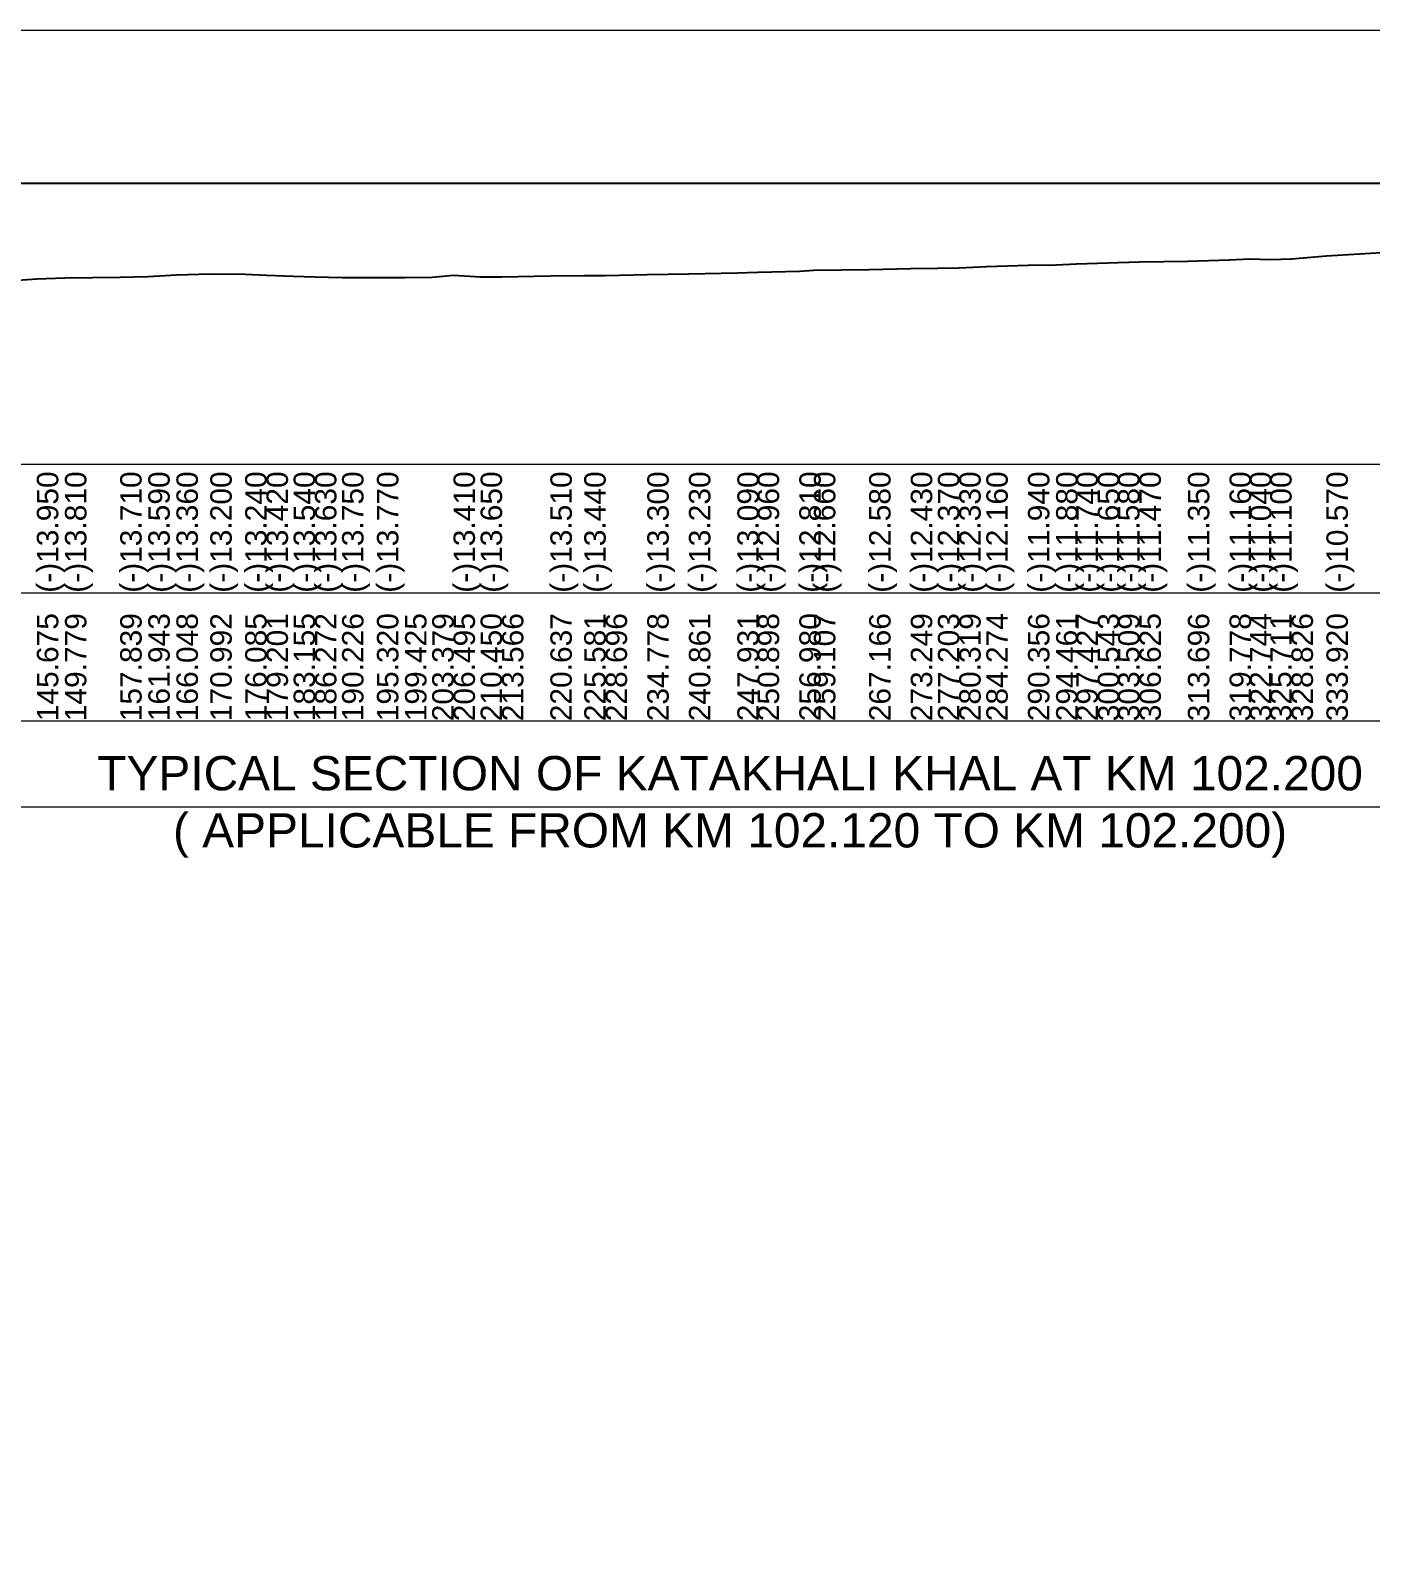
# Model space of a CAD drawing. Header units: inches. Extents: x 89000 to 845000, y -7071 to 31.
# Drawn here: x 523315 to 526446, y -3531 to 0 of the extents above; entities that cross this region are included whole.
import ezdxf

# ---------------------------------------------------------------- set-up
doc = ezdxf.new("R2010")
doc.units = ezdxf.units.IN
doc.header["$LTSCALE"] = 7
doc.header["$MEASUREMENT"] = 0
for name, color, linetype, lineweight in [('Cross section Data Border', 7, 'Continuous', 9), ('Cross Section Labels', 7, 'Continuous', 9), ('Existing_Bed_Level for Xsection', 7, 'Continuous', 25), ('Long Section Labels', 7, 'Continuous', 9)]:
    doc.layers.add(name, color=color, linetype=linetype, lineweight=lineweight)
doc.styles.get("Standard").update_dxf_attribs({"font": 'arial.ttf'})
doc.dimstyles.get("Standard").update_dxf_attribs({"dimtxt": 0.18, "dimasz": 0.18, "dimexe": 0.18, "dimexo": 0.0625, "dimgap": 0.09, "dimtad": 0, "dimtih": 1, "dimtoh": 1, "dimdec": 4, "dimzin": 0, "dimdsep": 46, "dimtxsty": 'Standard', "dimcen": 0.09, "dimadec": 0, "dimazin": 0, "dimtfac": 1, "dimtdec": 4, "dimtofl": 0, "dimtmove": 0, "dimatfit": 3, "dimfxl": 1, "dimtolj": 1, "dimtzin": 0, "dimarcsym": 0})

msp = doc.modelspace()

# ---------------------------------------------------------------- linework, layer by layer
at = {"layer": 'Cross section Data Border'}
msp.add_lwpolyline([(520100, -1013.28), (528999.71342, -1013.28), (528999.71342, -1613.28), (520100, -1613.28)], close=True, dxfattribs=at)
msp.add_lwpolyline([(520100, -1313.28), (528999.71342, -1313.28)], dxfattribs=at)
at = {"layer": 'Cross Section Labels'}
msp.add_lwpolyline([(520000, 0), (530000, 0), (530000, -7071), (520000, -7071)], close=True, dxfattribs=at)
msp.add_lwpolyline([(522789.85671, -1813.28), (524949.85671, -1813.28), (527109.85671, -1813.28)], dxfattribs=at)
at = {"layer": 'Existing_Bed_Level for Xsection'}
for points in [[(521000, -357.28), (528899.71342, -357.28)], [(523251.69232, -585.44), (523330.80022, -580.48), (523396.46158, -578.24), (523525.41871, -576.64), (523591.08821, -574.72), (523656.77259, -571.04), (523735.86402, -568.48), (523817.3542, -569.12), (523867.21971, -572), (523930.48767, -573.92), (523980.35001, -575.36), (524043.6214, -577.28), (524125.1144, -577.6), (524190.79715, -577.6), (524254.06754, -576.64), (524303.92792, -571.84), (524367.20133, -575.68), (524417.05912, -575.68), (524530.19069, -573.44), (524609.29323, -572.32), (524659.14059, -572.32), (524756.45482, -570.08), (524853.76956, -568.96), (524966.9017, -566.72), (525014.36121, -564.64), (525111.6735, -562.24), (525145.71645, -559.84), (525145.71645, -559.84), (525145.71645, -559.84), (525145.71645, -559.84), (525274.66355, -558.56), (525274.66355, -558.56), (525274.66355, -558.56), (525274.66355, -558.56), (525371.97889, -556.16), (525371.97889, -556.16), (525371.97889, -556.16), (525371.97889, -556.16), (525435.25338, -555.2), (525435.25338, -555.2), (525435.25338, -555.2), (525435.25338, -555.2), (525485.11056, -554.56), (525485.11056, -554.56), (525485.11056, -554.56), (525485.11056, -554.56), (525548.38717, -551.84), (525548.38717, -551.84), (525548.38717, -551.84), (525548.38717, -551.84), (525645.6996, -548.32), (525645.6996, -548.32), (525645.6996, -548.32), (525645.6996, -548.32), (525711.37467, -547.36), (525711.37467, -547.36), (525711.37467, -547.36), (525711.37467, -547.36), (525758.83327, -545.12), (525758.83327, -545.12), (525758.83327, -545.12), (525758.83327, -545.12), (525808.68946, -543.68), (525808.68946, -543.68), (525808.68946, -543.68), (525808.68946, -543.68), (525856.14591, -542.56), (525856.14591, -542.56), (525856.14591, -542.56), (525856.14591, -542.56), (525906.00462, -540.8), (525906.00462, -540.8), (525906.00462, -540.8), (525906.00462, -540.8), (526019.13644, -538.88), (526019.13644, -538.88), (526019.13644, -538.88), (526019.13644, -538.88), (526116.45166, -535.84), (526116.45166, -535.84), (526116.45166, -535.84), (526116.45166, -535.84), (526163.90554, -533.92), (526163.90554, -533.92), (526163.90554, -533.92), (526163.90554, -533.92), (526211.36942, -534.88), (526211.36942, -534.88), (526211.36942, -534.88), (526211.36942, -534.88), (526261.21919, -533.92), (526261.21919, -533.92), (526261.21919, -533.92), (526261.21919, -533.92), (526342.71543, -526.4), (526342.71543, -526.4), (526342.71543, -526.4), (526342.71543, -526.4), (526471.6659, -519.04)]]:
    msp.add_lwpolyline(points, dxfattribs=at)

# ---------------------------------------------------------------- texts
at = {"layer": 'Cross Section Labels', "insert": (524949.85671, -1813.28), "char_height": 80, "attachment_point": 5}
msp.add_mtext('TYPICAL SECTION OF KATAKHALI KHAL AT KM 102.200^J( APPLICABLE FROM KM 102.120 TO KM 102.200)', dxfattribs=at)
at = {"layer": 'Long Section Labels', "char_height": 50, "attachment_point": 1, "rotation": 90}
for s, insert in [('(-)13.950', (523330.80022, -1313.28)), ('(-)13.810', (523396.46158, -1313.28)), ('(-)13.710', (523525.41871, -1313.28)), ('(-)13.710', (523525.41871, -1313.28)), ('(-)13.590', (523591.08821, -1313.28)), ('(-)13.360', (523656.77259, -1313.28)), ('(-)13.200', (523735.86402, -1313.28)), ('(-)13.240', (523817.3542, -1313.28)), ('(-)13.420', (523867.21971, -1313.28)), ('(-)13.540', (523930.48767, -1313.28)), ('(-)13.630', (523980.35001, -1313.28)), ('(-)13.750', (524043.6214, -1313.28)), ('(-)13.770', (524125.1144, -1313.28)), ('(-)13.770', (524125.1144, -1313.28)), ('(-)13.410', (524303.92792, -1313.28)), ('(-)13.650', (524367.20133, -1313.28)), ('(-)13.650', (524367.20133, -1313.28)), ('(-)13.510', (524530.19069, -1313.28)), ('(-)13.440', (524609.29323, -1313.28)), ('(-)13.440', (524609.29323, -1313.28)), ('(-)13.300', (524756.45482, -1313.28)), ('(-)13.230', (524853.76956, -1313.28)), ('(-)13.090', (524966.9017, -1313.28)), ('(-)12.960', (525014.36121, -1313.28)), ('(-)12.810', (525111.6735, -1313.28)), ('(-)12.660', (525145.71645, -1313.28)), ('(-)12.660', (525145.71645, -1313.28)), ('(-)12.660', (525145.71645, -1313.28)), ('(-)12.660', (525145.71645, -1313.28)), ('(-)12.580', (525274.66355, -1313.28)), ('(-)12.580', (525274.66355, -1313.28)), ('(-)12.580', (525274.66355, -1313.28)), ('(-)12.580', (525274.66355, -1313.28)), ('(-)12.430', (525371.97889, -1313.28)), ('(-)12.430', (525371.97889, -1313.28)), ('(-)12.430', (525371.97889, -1313.28)), ('(-)12.430', (525371.97889, -1313.28)), ('(-)12.370', (525435.25338, -1313.28)), ('(-)12.370', (525435.25338, -1313.28)), ('(-)12.370', (525435.25338, -1313.28)), ('(-)12.370', (525435.25338, -1313.28)), ('(-)12.330', (525485.11056, -1313.28)), ('(-)12.330', (525485.11056, -1313.28)), ('(-)12.330', (525485.11056, -1313.28)), ('(-)12.330', (525485.11056, -1313.28)), ('(-)12.160', (525548.38717, -1313.28)), ('(-)12.160', (525548.38717, -1313.28)), ('(-)12.160', (525548.38717, -1313.28)), ('(-)12.160', (525548.38717, -1313.28)), ('(-)11.940', (525645.6996, -1313.28)), ('(-)11.940', (525645.6996, -1313.28)), ('(-)11.940', (525645.6996, -1313.28)), ('(-)11.940', (525645.6996, -1313.28)), ('(-)11.880', (525711.37467, -1313.28)), ('(-)11.880', (525711.37467, -1313.28)), ('(-)11.880', (525711.37467, -1313.28)), ('(-)11.880', (525711.37467, -1313.28)), ('(-)11.740', (525758.83327, -1313.28)), ('(-)11.740', (525758.83327, -1313.28)), ('(-)11.740', (525758.83327, -1313.28)), ('(-)11.740', (525758.83327, -1313.28)), ('(-)11.650', (525808.68946, -1313.28)), ('(-)11.650', (525808.68946, -1313.28)), ('(-)11.650', (525808.68946, -1313.28)), ('(-)11.650', (525808.68946, -1313.28)), ('(-)11.580', (525856.14591, -1313.28)), ('(-)11.580', (525856.14591, -1313.28)), ('(-)11.580', (525856.14591, -1313.28)), ('(-)11.580', (525856.14591, -1313.28)), ('(-)11.470', (525906.00462, -1313.28)), ('(-)11.470', (525906.00462, -1313.28)), ('(-)11.470', (525906.00462, -1313.28)), ('(-)11.470', (525906.00462, -1313.28)), ('(-)11.350', (526019.13644, -1313.28)), ('(-)11.350', (526019.13644, -1313.28)), ('(-)11.350', (526019.13644, -1313.28)), ('(-)11.350', (526019.13644, -1313.28)), ('(-)11.160', (526116.45166, -1313.28)), ('(-)11.160', (526116.45166, -1313.28)), ('(-)11.160', (526116.45166, -1313.28)), ('(-)11.160', (526116.45166, -1313.28)), ('(-)11.040', (526163.90554, -1313.28)), ('(-)11.040', (526163.90554, -1313.28)), ('(-)11.040', (526163.90554, -1313.28)), ('(-)11.040', (526163.90554, -1313.28)), ('(-)11.040', (526163.90554, -1313.28)), ('(-)11.040', (526163.90554, -1313.28)), ('(-)11.040', (526163.90554, -1313.28)), ('(-)11.040', (526163.90554, -1313.28)), ('(-)11.100', (526211.36942, -1313.28)), ('(-)11.100', (526211.36942, -1313.28)), ('(-)11.100', (526211.36942, -1313.28)), ('(-)11.100', (526211.36942, -1313.28)), ('(-)10.570', (526342.71543, -1313.28)), ('(-)10.570', (526342.71543, -1313.28)), ('(-)10.570', (526342.71543, -1313.28)), ('(-)10.570', (526342.71543, -1313.28)), ('145.675', (523330.80022, -1613.28)), ('149.779', (523396.46158, -1613.28)), ('157.839', (523525.41871, -1613.28)), ('161.943', (523591.08821, -1613.28)), ('166.048', (523656.77259, -1613.28)), ('170.992', (523735.86402, -1613.28)), ('176.085', (523817.3542, -1613.28)), ('179.201', (523867.21971, -1613.28)), ('183.155', (523930.48767, -1613.28)), ('186.272', (523980.35001, -1613.28)), ('190.226', (524043.6214, -1613.28)), ('195.320', (524125.1144, -1613.28)), ('199.425', (524190.79715, -1613.28)), ('203.379', (524254.06754, -1613.28)), ('206.495', (524303.92792, -1613.28)), ('210.450', (524367.20133, -1613.28)), ('213.566', (524417.05912, -1613.28)), ('220.637', (524530.19069, -1613.28)), ('225.581', (524609.29323, -1613.28)), ('228.696', (524659.14059, -1613.28)), ('234.778', (524756.45482, -1613.28)), ('240.861', (524853.76956, -1613.28)), ('247.931', (524966.9017, -1613.28)), ('250.898', (525014.36121, -1613.28)), ('256.980', (525111.6735, -1613.28)), ('259.107', (525145.71645, -1613.28)), ('259.107', (525145.71645, -1613.28)), ('259.107', (525145.71645, -1613.28)), ('259.107', (525145.71645, -1613.28)), ('267.166', (525274.66355, -1613.28)), ('267.166', (525274.66355, -1613.28)), ('267.166', (525274.66355, -1613.28)), ('267.166', (525274.66355, -1613.28)), ('273.249', (525371.97889, -1613.28)), ('273.249', (525371.97889, -1613.28)), ('273.249', (525371.97889, -1613.28)), ('273.249', (525371.97889, -1613.28)), ('277.203', (525435.25338, -1613.28)), ('277.203', (525435.25338, -1613.28)), ('277.203', (525435.25338, -1613.28)), ('277.203', (525435.25338, -1613.28)), ('280.319', (525485.11056, -1613.28)), ('280.319', (525485.11056, -1613.28)), ('280.319', (525485.11056, -1613.28)), ('280.319', (525485.11056, -1613.28)), ('284.274', (525548.38717, -1613.28)), ('284.274', (525548.38717, -1613.28)), ('284.274', (525548.38717, -1613.28)), ('284.274', (525548.38717, -1613.28)), ('290.356', (525645.6996, -1613.28)), ('290.356', (525645.6996, -1613.28)), ('290.356', (525645.6996, -1613.28)), ('290.356', (525645.6996, -1613.28)), ('294.461', (525711.37467, -1613.28)), ('294.461', (525711.37467, -1613.28)), ('294.461', (525711.37467, -1613.28)), ('294.461', (525711.37467, -1613.28)), ('297.427', (525758.83327, -1613.28)), ('297.427', (525758.83327, -1613.28)), ('297.427', (525758.83327, -1613.28)), ('297.427', (525758.83327, -1613.28)), ('300.543', (525808.68946, -1613.28)), ('300.543', (525808.68946, -1613.28)), ('300.543', (525808.68946, -1613.28)), ('300.543', (525808.68946, -1613.28)), ('303.509', (525856.14591, -1613.28)), ('303.509', (525856.14591, -1613.28)), ('303.509', (525856.14591, -1613.28)), ('303.509', (525856.14591, -1613.28)), ('306.625', (525906.00462, -1613.28)), ('306.625', (525906.00462, -1613.28)), ('306.625', (525906.00462, -1613.28)), ('306.625', (525906.00462, -1613.28)), ('313.696', (526019.13644, -1613.28)), ('313.696', (526019.13644, -1613.28)), ('313.696', (526019.13644, -1613.28)), ('313.696', (526019.13644, -1613.28)), ('319.778', (526116.45166, -1613.28)), ('319.778', (526116.45166, -1613.28)), ('319.778', (526116.45166, -1613.28)), ('319.778', (526116.45166, -1613.28)), ('322.744', (526163.90554, -1613.28)), ('322.744', (526163.90554, -1613.28)), ('322.744', (526163.90554, -1613.28)), ('322.744', (526163.90554, -1613.28)), ('325.711', (526211.36942, -1613.28)), ('325.711', (526211.36942, -1613.28)), ('325.711', (526211.36942, -1613.28)), ('325.711', (526211.36942, -1613.28)), ('328.826', (526261.21919, -1613.28)), ('328.826', (526261.21919, -1613.28)), ('328.826', (526261.21919, -1613.28)), ('328.826', (526261.21919, -1613.28)), ('333.920', (526342.71543, -1613.28)), ('333.920', (526342.71543, -1613.28)), ('333.920', (526342.71543, -1613.28)), ('333.920', (526342.71543, -1613.28))]:
    msp.add_mtext(s, dxfattribs=dict(at, insert=insert))

# ---------------------------------------------------------------- leaders
at = {"layer": 'Cross Section Labels', "annotation_type": 0, "has_hookline": 1, "hookline_direction": 0}
for points, text_width in [([(521663.06033, -378.09503), (521663.06033, -309.28), (521962.97033, -309.28)], 2510.77763), ([(521825.56111, -450.52507), (521825.56111, -341.28), (522125.47111, -341.28)], 2345.7367)]:
    msp.add_leader(points, dimstyle='Standard', override={"dimasz": 72}, dxfattribs=dict(at, text_width=text_width))

doc.saveas('drawing.dxf')
